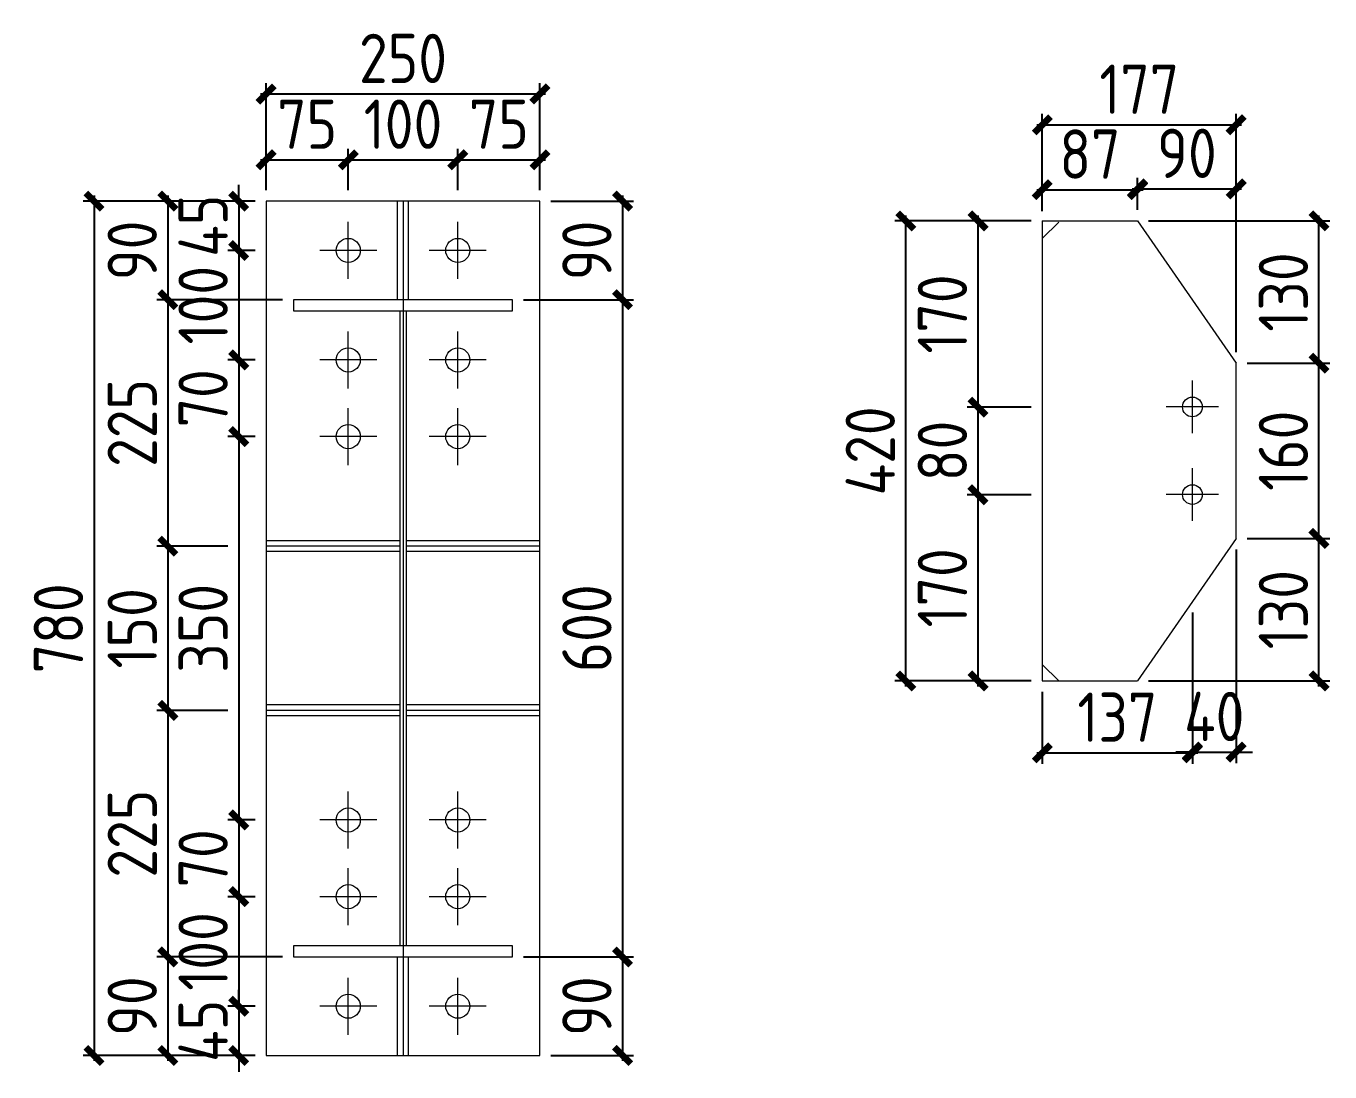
# Model space of a CAD drawing. Extents: x 485428 to 797698, y 56414 to 211814.
# Drawn here: x 760404 to 762785, y 142044 to 143954 of the extents above; entities that cross this region are included whole.
import ezdxf

# ---------------------------------------------------------------- set-up
doc = ezdxf.new("R2010")
doc.units = 0
doc.header["$LTSCALE"] = 1000
doc.header["$MEASUREMENT"] = 0
doc.styles.get("Standard").update_dxf_attribs({"font": 'gbenor.shx', "bigfont": 'gbcbig.shx'})
doc.dimstyles.get("Standard").update_dxf_attribs({"dimscale": 100, "dimtxt": 2, "dimasz": 0.4, "dimexe": 0.5, "dimexo": 1, "dimgap": 0.5, "dimtad": 1, "dimdec": 0, "dimzin": 0, "dimdsep": 46, "dimtxsty": 'Standard', "dimblk": 'ARCHTICK', "dimcen": 0.09, "dimadec": 0, "dimazin": 0, "dimtfac": 1, "dimtdec": 0, "dimtix": 1, "dimtmove": 2, "dimatfit": 3, "dimfxl": 1, "dimtolj": 1, "dimtzin": 0, "dimarcsym": 0})

# ---------------------------------------------------------------- blocks, each defined once
blk = doc.blocks.new('_ArchTick')
at = {"color": 0, "linetype": 'ByBlock', "const_width": 0.4}
blk.add_lwpolyline([(-0.5, -0.5), (0.5, 0.5)], dxfattribs=at)
blk = doc.blocks.new('*D2240')
at = {"color": 3, "lineweight": -2}
for p, q in [((760842.7, 143654), (760842.7, 143729.5)), ((760992.7, 143654), (760992.7, 143729.5)), ((760832.7, 143709.5), (761002.7, 143709.5))]:
    blk.add_line(p, q, dxfattribs=at)
at = {"layer": 'Defpoints', "color": 0}
for p in [(760992.7, 143709.5), (760842.7, 143634), (760992.7, 143634)]:
    blk.add_point(p, dxfattribs=at)
at = {"color": 3, "lineweight": -2, "xscale": 30, "yscale": 30, "zscale": 30, "rotation": 180}
blk.add_blockref('_ArchTick', (760842.7, 143709.5), dxfattribs=at)
at = {"color": 3, "lineweight": -2, "xscale": 30, "yscale": 30, "zscale": 30}
blk.add_blockref('_ArchTick', (760992.7, 143709.5), dxfattribs=at)
at = {"color": 0, "lineweight": 15, "insert": (760917.7, 143774.5), "char_height": 90, "attachment_point": 5}
blk.add_mtext('\\A1;75', dxfattribs=at)
blk = doc.blocks.new('*D2195')
at = {"color": 3, "lineweight": -2}
for p, q in [((760992.7, 143654), (760992.7, 143729.5)), ((761192.7, 143654), (761192.7, 143729.5)), ((760982.7, 143709.5), (761202.7, 143709.5))]:
    blk.add_line(p, q, dxfattribs=at)
at = {"layer": 'Defpoints', "color": 0}
for p in [(761192.7, 143709.5), (760992.7, 143634), (761192.7, 143634)]:
    blk.add_point(p, dxfattribs=at)
at = {"color": 3, "lineweight": -2, "xscale": 30, "yscale": 30, "zscale": 30, "rotation": 180}
blk.add_blockref('_ArchTick', (760992.7, 143709.5), dxfattribs=at)
at = {"color": 3, "lineweight": -2, "xscale": 30, "yscale": 30, "zscale": 30}
blk.add_blockref('_ArchTick', (761192.7, 143709.5), dxfattribs=at)
at = {"color": 0, "lineweight": 15, "insert": (761092.7, 143774.5), "char_height": 90, "attachment_point": 5}
blk.add_mtext('\\A1;100', dxfattribs=at)
blk = doc.blocks.new('*D2241')
at = {"color": 3, "lineweight": -2}
for p, q in [((761192.7, 143654), (761192.7, 143729.5)), ((761342.7, 143654), (761342.7, 143729.5)), ((761182.7, 143709.5), (761352.7, 143709.5))]:
    blk.add_line(p, q, dxfattribs=at)
at = {"layer": 'Defpoints', "color": 0}
for p in [(761342.7, 143709.5), (761192.7, 143634), (761342.7, 143634)]:
    blk.add_point(p, dxfattribs=at)
at = {"color": 3, "lineweight": -2, "xscale": 30, "yscale": 30, "zscale": 30, "rotation": 180}
blk.add_blockref('_ArchTick', (761192.7, 143709.5), dxfattribs=at)
at = {"color": 3, "lineweight": -2, "xscale": 30, "yscale": 30, "zscale": 30}
blk.add_blockref('_ArchTick', (761342.7, 143709.5), dxfattribs=at)
at = {"color": 0, "lineweight": 15, "insert": (761267.7, 143774.5), "char_height": 90, "attachment_point": 5}
blk.add_mtext('\\A1;75', dxfattribs=at)
blk = doc.blocks.new('*D2196')
at = {"color": 3, "lineweight": -2}
for p, q in [((760792.7, 143634), (760792.7, 143664)), ((760822.7, 143634), (760772.7, 143634)), ((760792.7, 143634), (760792.7, 143544)), ((760822.7, 143544), (760772.7, 143544)), ((760792.7, 143544), (760792.7, 143514))]:
    blk.add_line(p, q, dxfattribs=at)
at = {"layer": 'Defpoints', "color": 0}
for p in [(760842.7, 143634), (760792.7, 143544), (760842.7, 143544)]:
    blk.add_point(p, dxfattribs=at)
at = {"color": 3, "lineweight": -2, "xscale": 30, "yscale": 30, "zscale": 30}
for p, rotation in [((760792.7, 143634), 270), ((760792.7, 143544), 90)]:
    blk.add_blockref('_ArchTick', p, dxfattribs=dict(at, rotation=rotation))
at = {"color": 0, "lineweight": 15, "insert": (760727.7, 143589), "char_height": 90, "attachment_point": 5, "rotation": 90}
blk.add_mtext('\\A1;45', dxfattribs=at)
blk = doc.blocks.new('*D2197')
at = {"color": 3, "lineweight": -2}
for p, q in [((760822.7, 143544), (760772.7, 143544)), ((760792.7, 143554), (760792.7, 143334)), ((760822.7, 143344), (760772.7, 143344))]:
    blk.add_line(p, q, dxfattribs=at)
at = {"layer": 'Defpoints', "color": 0}
for p in [(760842.7, 143544), (760792.7, 143344), (760842.7, 143344)]:
    blk.add_point(p, dxfattribs=at)
at = {"color": 3, "lineweight": -2, "xscale": 30, "yscale": 30, "zscale": 30}
for p, rotation in [((760792.7, 143544), 90), ((760792.7, 143344), 270)]:
    blk.add_blockref('_ArchTick', p, dxfattribs=dict(at, rotation=rotation))
at = {"color": 0, "lineweight": 15, "insert": (760727.7, 143444), "char_height": 90, "attachment_point": 5, "rotation": 90}
blk.add_mtext('\\A1;100', dxfattribs=at)
blk = doc.blocks.new('*D2198')
at = {"color": 3, "lineweight": -2}
for p, q in [((760822.7, 143344), (760772.7, 143344)), ((760792.7, 143354), (760792.7, 143194)), ((760822.7, 143204), (760772.7, 143204))]:
    blk.add_line(p, q, dxfattribs=at)
at = {"layer": 'Defpoints', "color": 0}
for p in [(760842.7, 143344), (760792.7, 143204), (760842.7, 143204)]:
    blk.add_point(p, dxfattribs=at)
at = {"color": 3, "lineweight": -2, "xscale": 30, "yscale": 30, "zscale": 30}
for p, rotation in [((760792.7, 143344), 90), ((760792.7, 143204), 270)]:
    blk.add_blockref('_ArchTick', p, dxfattribs=dict(at, rotation=rotation))
at = {"color": 0, "lineweight": 15, "insert": (760727.7, 143274), "char_height": 90, "attachment_point": 5, "rotation": 90}
blk.add_mtext('\\A1;70', dxfattribs=at)
blk = doc.blocks.new('*D2199')
at = {"color": 3, "lineweight": -2}
for p, q in [((760822.7, 143204), (760772.7, 143204)), ((760792.7, 143214), (760792.7, 142494)), ((760822.7, 142504), (760772.7, 142504))]:
    blk.add_line(p, q, dxfattribs=at)
at = {"layer": 'Defpoints', "color": 0}
for p in [(760842.7, 143204), (760792.7, 142504), (760842.7, 142504)]:
    blk.add_point(p, dxfattribs=at)
at = {"color": 3, "lineweight": -2, "xscale": 30, "yscale": 30, "zscale": 30}
for p, rotation in [((760792.7, 143204), 90), ((760792.7, 142504), 270)]:
    blk.add_blockref('_ArchTick', p, dxfattribs=dict(at, rotation=rotation))
at = {"color": 0, "lineweight": 15, "insert": (760727.7, 142854), "char_height": 90, "attachment_point": 5, "rotation": 90}
blk.add_mtext('\\A1;350', dxfattribs=at)
blk = doc.blocks.new('*D2200')
at = {"color": 3, "lineweight": -2}
for p, q in [((760792.7, 142514), (760792.7, 142354)), ((760822.7, 142504), (760772.7, 142504)), ((760822.7, 142364), (760772.7, 142364))]:
    blk.add_line(p, q, dxfattribs=at)
at = {"layer": 'Defpoints', "color": 0}
for p in [(760842.7, 142504), (760792.7, 142364), (760842.7, 142364)]:
    blk.add_point(p, dxfattribs=at)
at = {"color": 3, "lineweight": -2, "xscale": 30, "yscale": 30, "zscale": 30}
for p, rotation in [((760792.7, 142504), 90), ((760792.7, 142364), 270)]:
    blk.add_blockref('_ArchTick', p, dxfattribs=dict(at, rotation=rotation))
at = {"color": 0, "lineweight": 15, "insert": (760727.7, 142434), "char_height": 90, "attachment_point": 5, "rotation": 90}
blk.add_mtext('\\A1;70', dxfattribs=at)
blk = doc.blocks.new('*D2201')
at = {"color": 3, "lineweight": -2}
for p, q in [((760792.7, 142374), (760792.7, 142154)), ((760822.7, 142364), (760772.7, 142364)), ((760822.7, 142164), (760772.7, 142164))]:
    blk.add_line(p, q, dxfattribs=at)
at = {"layer": 'Defpoints', "color": 0}
for p in [(760842.7, 142364), (760792.7, 142164), (760842.7, 142164)]:
    blk.add_point(p, dxfattribs=at)
at = {"color": 3, "lineweight": -2, "xscale": 30, "yscale": 30, "zscale": 30}
for p, rotation in [((760792.7, 142364), 90), ((760792.7, 142164), 270)]:
    blk.add_blockref('_ArchTick', p, dxfattribs=dict(at, rotation=rotation))
at = {"color": 0, "lineweight": 15, "insert": (760727.7, 142264), "char_height": 90, "attachment_point": 5, "rotation": 90}
blk.add_mtext('\\A1;100', dxfattribs=at)
blk = doc.blocks.new('*D2242')
at = {"color": 3, "lineweight": -2}
for p, q in [((760792.7, 142164), (760792.7, 142194)), ((760822.7, 142164), (760772.7, 142164)), ((760792.7, 142164), (760792.7, 142074)), ((760822.7, 142074), (760772.7, 142074)), ((760792.7, 142074), (760792.7, 142044))]:
    blk.add_line(p, q, dxfattribs=at)
at = {"layer": 'Defpoints', "color": 0}
for p in [(760842.7, 142164), (760792.7, 142074), (760842.7, 142074)]:
    blk.add_point(p, dxfattribs=at)
at = {"color": 3, "lineweight": -2, "xscale": 30, "yscale": 30, "zscale": 30}
for p, rotation in [((760792.7, 142164), 270), ((760792.7, 142074), 90)]:
    blk.add_blockref('_ArchTick', p, dxfattribs=dict(at, rotation=rotation))
at = {"color": 0, "lineweight": 15, "insert": (760727.7, 142119), "char_height": 90, "attachment_point": 5, "rotation": 90}
blk.add_mtext('\\A1;45', dxfattribs=at)
blk = doc.blocks.new('*D2243')
at = {"color": 3, "lineweight": -2}
for p, q in [((760822.7, 143634), (760643.3, 143634)), ((760663.3, 143644), (760663.3, 143444)), ((760872.7, 143454), (760643.3, 143454))]:
    blk.add_line(p, q, dxfattribs=at)
at = {"layer": 'Defpoints', "color": 0}
for p in [(760842.7, 143634), (760663.3, 143454), (760892.7, 143454)]:
    blk.add_point(p, dxfattribs=at)
at = {"color": 3, "lineweight": -2, "xscale": 30, "yscale": 30, "zscale": 30}
for p, rotation in [((760663.3, 143634), 90), ((760663.3, 143454), 270)]:
    blk.add_blockref('_ArchTick', p, dxfattribs=dict(at, rotation=rotation))
at = {"color": 0, "lineweight": 15, "insert": (760598.3, 143544), "char_height": 90, "attachment_point": 5, "rotation": 90}
blk.add_mtext('\\A1;90', dxfattribs=at)
blk = doc.blocks.new('*D2244')
at = {"color": 3, "lineweight": -2}
for p, q in [((760663.3, 143464), (760663.3, 142994)), ((760872.7, 143454), (760643.3, 143454)), ((760772.7, 143004), (760643.3, 143004))]:
    blk.add_line(p, q, dxfattribs=at)
at = {"layer": 'Defpoints', "color": 0}
for p in [(760892.7, 143454), (760663.3, 143004), (760792.7, 143004)]:
    blk.add_point(p, dxfattribs=at)
at = {"color": 3, "lineweight": -2, "xscale": 30, "yscale": 30, "zscale": 30}
for p, rotation in [((760663.3, 143454), 90), ((760663.3, 143004), 270)]:
    blk.add_blockref('_ArchTick', p, dxfattribs=dict(at, rotation=rotation))
at = {"color": 0, "lineweight": 15, "insert": (760598.3, 143229), "char_height": 90, "attachment_point": 5, "rotation": 90}
blk.add_mtext('\\A1;225', dxfattribs=at)
blk = doc.blocks.new('*D2202')
at = {"color": 3, "lineweight": -2}
for p, q in [((760663.3, 143014), (760663.3, 142694)), ((760772.7, 143004), (760643.3, 143004)), ((760772.7, 142704), (760643.3, 142704))]:
    blk.add_line(p, q, dxfattribs=at)
at = {"layer": 'Defpoints', "color": 0}
for p in [(760792.7, 143004), (760663.3, 142704), (760792.7, 142704)]:
    blk.add_point(p, dxfattribs=at)
at = {"color": 3, "lineweight": -2, "xscale": 30, "yscale": 30, "zscale": 30}
for p, rotation in [((760663.3, 143004), 90), ((760663.3, 142704), 270)]:
    blk.add_blockref('_ArchTick', p, dxfattribs=dict(at, rotation=rotation))
at = {"color": 0, "lineweight": 15, "insert": (760598.3, 142854), "char_height": 90, "attachment_point": 5, "rotation": 90}
blk.add_mtext('\\A1;150', dxfattribs=at)
blk = doc.blocks.new('*D2245')
at = {"color": 3, "lineweight": -2}
for p, q in [((760772.7, 142704), (760643.3, 142704)), ((760663.3, 142714), (760663.3, 142244)), ((760872.7, 142254), (760643.3, 142254))]:
    blk.add_line(p, q, dxfattribs=at)
at = {"layer": 'Defpoints', "color": 0}
for p in [(760792.7, 142704), (760663.3, 142254), (760892.7, 142254)]:
    blk.add_point(p, dxfattribs=at)
at = {"color": 3, "lineweight": -2, "xscale": 30, "yscale": 30, "zscale": 30}
for p, rotation in [((760663.3, 142704), 90), ((760663.3, 142254), 270)]:
    blk.add_blockref('_ArchTick', p, dxfattribs=dict(at, rotation=rotation))
at = {"color": 0, "lineweight": 15, "insert": (760598.3, 142479), "char_height": 90, "attachment_point": 5, "rotation": 90}
blk.add_mtext('\\A1;225', dxfattribs=at)
blk = doc.blocks.new('*D2246')
at = {"color": 3, "lineweight": -2}
for p, q in [((760872.7, 142254), (760643.3, 142254)), ((760663.3, 142264), (760663.3, 142064)), ((760822.7, 142074), (760643.3, 142074))]:
    blk.add_line(p, q, dxfattribs=at)
at = {"layer": 'Defpoints', "color": 0}
for p in [(760892.7, 142254), (760663.3, 142074), (760842.7, 142074)]:
    blk.add_point(p, dxfattribs=at)
at = {"color": 3, "lineweight": -2, "xscale": 30, "yscale": 30, "zscale": 30}
for p, rotation in [((760663.3, 142254), 90), ((760663.3, 142074), 270)]:
    blk.add_blockref('_ArchTick', p, dxfattribs=dict(at, rotation=rotation))
at = {"color": 0, "lineweight": 15, "insert": (760598.3, 142164), "char_height": 90, "attachment_point": 5, "rotation": 90}
blk.add_mtext('\\A1;90', dxfattribs=at)
blk = doc.blocks.new('*D2247')
at = {"color": 3, "lineweight": -2}
for p, q in [((760822.7, 143634), (760508.5, 143634)), ((760528.5, 143644), (760528.5, 142064)), ((760822.7, 142074), (760508.5, 142074))]:
    blk.add_line(p, q, dxfattribs=at)
at = {"layer": 'Defpoints', "color": 0}
for p in [(760842.7, 143634), (760528.5, 142074), (760842.7, 142074)]:
    blk.add_point(p, dxfattribs=at)
at = {"color": 3, "lineweight": -2, "xscale": 30, "yscale": 30, "zscale": 30}
for p, rotation in [((760528.5, 143634), 90), ((760528.5, 142074), 270)]:
    blk.add_blockref('_ArchTick', p, dxfattribs=dict(at, rotation=rotation))
at = {"color": 0, "lineweight": 15, "insert": (760463.5, 142854), "char_height": 90, "attachment_point": 5, "rotation": 90}
blk.add_mtext('\\A1;780', dxfattribs=at)
blk = doc.blocks.new('*D2248')
at = {"color": 3, "lineweight": -2}
for p, q in [((760842.7, 143654), (760842.7, 143849.6)), ((761342.7, 143654), (761342.7, 143849.6)), ((761352.7, 143829.6), (760832.7, 143829.6))]:
    blk.add_line(p, q, dxfattribs=at)
at = {"layer": 'Defpoints', "color": 0}
for p in [(760842.7, 143829.6), (760842.7, 143634), (761342.7, 143634)]:
    blk.add_point(p, dxfattribs=at)
at = {"color": 3, "lineweight": -2, "xscale": 30, "yscale": 30, "zscale": 30, "rotation": 180}
blk.add_blockref('_ArchTick', (760842.7, 143829.6), dxfattribs=at)
at = {"color": 3, "lineweight": -2, "xscale": 30, "yscale": 30, "zscale": 30}
blk.add_blockref('_ArchTick', (761342.7, 143829.6), dxfattribs=at)
at = {"color": 0, "lineweight": 15, "insert": (761092.7, 143894.6), "char_height": 90, "attachment_point": 5}
blk.add_mtext('\\A1;250', dxfattribs=at)
blk = doc.blocks.new('*D2203')
at = {"color": 3, "lineweight": -2}
for p, q in [((762142.6, 142747.9), (762142.6, 143107.9)), ((762239.9, 143097.9), (762122.6, 143097.9)), ((762239.9, 142757.9), (762122.6, 142757.9))]:
    blk.add_line(p, q, dxfattribs=at)
at = {"layer": 'Defpoints', "color": 0}
for p in [(762142.6, 143097.9), (762259.9, 143097.9), (762259.9, 142757.9)]:
    blk.add_point(p, dxfattribs=at)
at = {"color": 3, "lineweight": -2, "xscale": 30, "yscale": 30, "zscale": 30}
for p, rotation in [((762142.6, 143097.9), 90), ((762142.6, 142757.9), 270)]:
    blk.add_blockref('_ArchTick', p, dxfattribs=dict(at, rotation=rotation))
at = {"color": 0, "lineweight": 15, "insert": (762077.6, 142927.9), "char_height": 90, "attachment_point": 5, "rotation": 90}
blk.add_mtext('\\A1;170', dxfattribs=at)
blk = doc.blocks.new('*D2204')
at = {"color": 3, "lineweight": -2}
for p, q in [((762239.9, 143257.9), (762122.6, 143257.9)), ((762142.6, 143087.9), (762142.6, 143267.9)), ((762239.9, 143097.9), (762122.6, 143097.9))]:
    blk.add_line(p, q, dxfattribs=at)
at = {"layer": 'Defpoints', "color": 0}
for p in [(762142.6, 143257.9), (762259.9, 143257.9), (762259.9, 143097.9)]:
    blk.add_point(p, dxfattribs=at)
at = {"color": 3, "lineweight": -2, "xscale": 30, "yscale": 30, "zscale": 30}
for p, rotation in [((762142.6, 143257.9), 90), ((762142.6, 143097.9), 270)]:
    blk.add_blockref('_ArchTick', p, dxfattribs=dict(at, rotation=rotation))
at = {"color": 0, "lineweight": 15, "insert": (762077.6, 143177.9), "char_height": 90, "attachment_point": 5, "rotation": 90}
blk.add_mtext('\\A1;80', dxfattribs=at)
blk = doc.blocks.new('*D2205')
at = {"color": 3, "lineweight": -2}
for p, q in [((762142.6, 143247.9), (762142.6, 143607.9)), ((762239.9, 143597.9), (762122.6, 143597.9)), ((762239.9, 143257.9), (762122.6, 143257.9))]:
    blk.add_line(p, q, dxfattribs=at)
at = {"layer": 'Defpoints', "color": 0}
for p in [(762142.6, 143597.9), (762259.9, 143597.9), (762259.9, 143257.9)]:
    blk.add_point(p, dxfattribs=at)
at = {"color": 3, "lineweight": -2, "xscale": 30, "yscale": 30, "zscale": 30}
for p, rotation in [((762142.6, 143597.9), 90), ((762142.6, 143257.9), 270)]:
    blk.add_blockref('_ArchTick', p, dxfattribs=dict(at, rotation=rotation))
at = {"color": 0, "lineweight": 15, "insert": (762077.6, 143427.9), "char_height": 90, "attachment_point": 5, "rotation": 90}
blk.add_mtext('\\A1;170', dxfattribs=at)
blk = doc.blocks.new('*D2249')
at = {"color": 3, "lineweight": -2}
for p, q in [((762249.9, 143654.9), (762444, 143654.9)), ((762259.9, 143615.9), (762259.9, 143674.9)), ((762434, 143617.9), (762434, 143674.9))]:
    blk.add_line(p, q, dxfattribs=at)
at = {"layer": 'Defpoints', "color": 0}
for p in [(762434, 143654.9), (762259.9, 143595.9), (762434, 143597.9)]:
    blk.add_point(p, dxfattribs=at)
at = {"color": 3, "lineweight": -2, "xscale": 30, "yscale": 30, "zscale": 30, "rotation": 180}
blk.add_blockref('_ArchTick', (762259.9, 143654.9), dxfattribs=at)
at = {"color": 3, "lineweight": -2, "xscale": 30, "yscale": 30, "zscale": 30}
blk.add_blockref('_ArchTick', (762434, 143654.9), dxfattribs=at)
at = {"color": 0, "lineweight": 15, "insert": (762347, 143719.9), "char_height": 90, "attachment_point": 5}
blk.add_mtext('\\A1;87', dxfattribs=at)
blk = doc.blocks.new('*D2250')
at = {"color": 3, "lineweight": -2}
for p, q in [((762424, 143656.3), (762624, 143656.3)), ((762434, 143617.9), (762434, 143676.3)), ((762614, 143358.2), (762614, 143676.3))]:
    blk.add_line(p, q, dxfattribs=at)
at = {"layer": 'Defpoints', "color": 0}
for p in [(762614, 143656.3), (762434, 143597.9), (762614, 143338.2)]:
    blk.add_point(p, dxfattribs=at)
at = {"color": 3, "lineweight": -2, "xscale": 30, "yscale": 30, "zscale": 30, "rotation": 180}
blk.add_blockref('_ArchTick', (762434, 143656.3), dxfattribs=at)
at = {"color": 3, "lineweight": -2, "xscale": 30, "yscale": 30, "zscale": 30}
blk.add_blockref('_ArchTick', (762614, 143656.3), dxfattribs=at)
at = {"color": 0, "lineweight": 15, "insert": (762524, 143721.3), "char_height": 90, "attachment_point": 5}
blk.add_mtext('\\A1;90', dxfattribs=at)
blk = doc.blocks.new('*D2206')
at = {"color": 3, "lineweight": -2}
for p, q in [((762534, 142883.1), (762534, 142606.7)), ((762259.9, 142737.9), (762259.9, 142606.7)), ((762249.9, 142626.7), (762544, 142626.7))]:
    blk.add_line(p, q, dxfattribs=at)
at = {"layer": 'Defpoints', "color": 0}
for p in [(762534, 142903.1), (762259.9, 142757.9), (762534, 142626.7)]:
    blk.add_point(p, dxfattribs=at)
at = {"color": 3, "lineweight": -2, "xscale": 30, "yscale": 30, "zscale": 30, "rotation": 180}
blk.add_blockref('_ArchTick', (762259.9, 142626.7), dxfattribs=at)
at = {"color": 3, "lineweight": -2, "xscale": 30, "yscale": 30, "zscale": 30}
blk.add_blockref('_ArchTick', (762534, 142626.7), dxfattribs=at)
at = {"color": 0, "lineweight": 15, "insert": (762397, 142691.7), "char_height": 90, "attachment_point": 5}
blk.add_mtext('\\A1;137', dxfattribs=at)
blk = doc.blocks.new('*D2251')
at = {"color": 3, "lineweight": -2}
for p, q in [((762614, 142998.2), (762614, 142608)), ((762534, 142883.1), (762534, 142608)), ((762534, 142628), (762504, 142628)), ((762534, 142628), (762614, 142628)), ((762614, 142628), (762644, 142628))]:
    blk.add_line(p, q, dxfattribs=at)
at = {"layer": 'Defpoints', "color": 0}
for p in [(762614, 143018.2), (762534, 142903.1), (762614, 142628)]:
    blk.add_point(p, dxfattribs=at)
at = {"color": 3, "lineweight": -2, "xscale": 30, "yscale": 30, "zscale": 30}
blk.add_blockref('_ArchTick', (762534, 142628), dxfattribs=at)
at = {"color": 3, "lineweight": -2, "xscale": 30, "yscale": 30, "zscale": 30, "rotation": 180}
blk.add_blockref('_ArchTick', (762614, 142628), dxfattribs=at)
at = {"color": 0, "lineweight": 15, "insert": (762574, 142693), "char_height": 90, "attachment_point": 5}
blk.add_mtext('\\A1;40', dxfattribs=at)
blk = doc.blocks.new('*D2252')
at = {"color": 3, "lineweight": -2}
for p, q in [((762249.9, 143773.4), (762624, 143773.4)), ((762259.9, 143615.9), (762259.9, 143793.4)), ((762614, 143358.2), (762614, 143793.4))]:
    blk.add_line(p, q, dxfattribs=at)
at = {"layer": 'Defpoints', "color": 0}
for p in [(762614, 143773.4), (762259.9, 143595.9), (762614, 143338.2)]:
    blk.add_point(p, dxfattribs=at)
at = {"color": 3, "lineweight": -2, "xscale": 30, "yscale": 30, "zscale": 30, "rotation": 180}
blk.add_blockref('_ArchTick', (762259.9, 143773.4), dxfattribs=at)
at = {"color": 3, "lineweight": -2, "xscale": 30, "yscale": 30, "zscale": 30}
blk.add_blockref('_ArchTick', (762614, 143773.4), dxfattribs=at)
at = {"color": 0, "lineweight": 15, "insert": (762437, 143838.4), "char_height": 90, "attachment_point": 5}
blk.add_mtext('\\A1;177', dxfattribs=at)
blk = doc.blocks.new('*D2253')
at = {"color": 3, "lineweight": -2}
for p, q in [((762010.9, 142747.9), (762010.9, 143607.9)), ((762239.9, 143597.9), (761990.9, 143597.9)), ((762239.9, 142757.9), (761990.9, 142757.9))]:
    blk.add_line(p, q, dxfattribs=at)
at = {"layer": 'Defpoints', "color": 0}
for p in [(762010.9, 143597.9), (762259.9, 143597.9), (762259.9, 142757.9)]:
    blk.add_point(p, dxfattribs=at)
at = {"color": 3, "lineweight": -2, "xscale": 30, "yscale": 30, "zscale": 30}
for p, rotation in [((762010.9, 143597.9), 90), ((762010.9, 142757.9), 270)]:
    blk.add_blockref('_ArchTick', p, dxfattribs=dict(at, rotation=rotation))
at = {"color": 0, "lineweight": 15, "insert": (761945.9, 143177.9), "char_height": 90, "attachment_point": 5, "rotation": 90}
blk.add_mtext('\\A1;420', dxfattribs=at)
blk = doc.blocks.new('*D2254')
at = {"color": 3, "lineweight": -2}
for p, q in [((762634, 143018.2), (762785.2, 143018.2)), ((762765.2, 142747.9), (762765.2, 143028.2)), ((762454, 142757.9), (762785.2, 142757.9))]:
    blk.add_line(p, q, dxfattribs=at)
at = {"layer": 'Defpoints', "color": 0}
for p in [(762614, 143018.2), (762765.2, 143018.2), (762434, 142757.9)]:
    blk.add_point(p, dxfattribs=at)
at = {"color": 3, "lineweight": -2, "xscale": 30, "yscale": 30, "zscale": 30}
for p, rotation in [((762765.2, 143018.2), 90), ((762765.2, 142757.9), 270)]:
    blk.add_blockref('_ArchTick', p, dxfattribs=dict(at, rotation=rotation))
at = {"color": 0, "lineweight": 15, "insert": (762700.2, 142888), "char_height": 90, "attachment_point": 5, "rotation": 90}
blk.add_mtext('\\A1;130', dxfattribs=at)
blk = doc.blocks.new('*D2255')
at = {"color": 3, "lineweight": -2}
for p, q in [((762765.2, 143008.2), (762765.2, 143348.2)), ((762634, 143338.2), (762785.2, 143338.2)), ((762634, 143018.2), (762785.2, 143018.2))]:
    blk.add_line(p, q, dxfattribs=at)
at = {"layer": 'Defpoints', "color": 0}
for p in [(762614, 143338.2), (762765.2, 143338.2), (762614, 143018.2)]:
    blk.add_point(p, dxfattribs=at)
at = {"color": 3, "lineweight": -2, "xscale": 30, "yscale": 30, "zscale": 30}
for p, rotation in [((762765.2, 143338.2), 90), ((762765.2, 143018.2), 270)]:
    blk.add_blockref('_ArchTick', p, dxfattribs=dict(at, rotation=rotation))
at = {"color": 0, "lineweight": 15, "insert": (762700.2, 143178.2), "char_height": 90, "attachment_point": 5, "rotation": 90}
blk.add_mtext('\\A1;160', dxfattribs=at)
blk = doc.blocks.new('*D2207')
at = {"color": 3, "lineweight": -2}
for p, q in [((762765.2, 143328.2), (762765.2, 143607.9)), ((762454, 143597.9), (762785.2, 143597.9)), ((762634, 143338.2), (762785.2, 143338.2))]:
    blk.add_line(p, q, dxfattribs=at)
at = {"layer": 'Defpoints', "color": 0}
for p in [(762434, 143597.9), (762765.2, 143597.9), (762614, 143338.2)]:
    blk.add_point(p, dxfattribs=at)
at = {"color": 3, "lineweight": -2, "xscale": 30, "yscale": 30, "zscale": 30}
for p, rotation in [((762765.2, 143597.9), 90), ((762765.2, 143338.2), 270)]:
    blk.add_blockref('_ArchTick', p, dxfattribs=dict(at, rotation=rotation))
at = {"color": 0, "lineweight": 15, "insert": (762700.2, 143468), "char_height": 90, "attachment_point": 5, "rotation": 90}
blk.add_mtext('\\A1;130', dxfattribs=at)
blk = doc.blocks.new('*D3349')
at = {"color": 3, "lineweight": -2}
for p, q in [((761362.7, 143634), (761513.5, 143634)), ((761493.5, 143644), (761493.5, 143444)), ((761312.7, 143454), (761513.5, 143454))]:
    blk.add_line(p, q, dxfattribs=at)
at = {"layer": 'Defpoints', "color": 0}
for p in [(761342.7, 143634), (761292.7, 143454), (761493.5, 143454)]:
    blk.add_point(p, dxfattribs=at)
at = {"color": 3, "lineweight": -2, "xscale": 30, "yscale": 30, "zscale": 30}
for p, rotation in [((761493.5, 143634), 90), ((761493.5, 143454), 270)]:
    blk.add_blockref('_ArchTick', p, dxfattribs=dict(at, rotation=rotation))
at = {"color": 0, "lineweight": 15, "insert": (761428.5, 143544), "char_height": 90, "attachment_point": 5, "rotation": 90}
blk.add_mtext('\\A1;90', dxfattribs=at)
blk = doc.blocks.new('*D3347')
at = {"color": 3, "lineweight": -2}
for p, q in [((761493.5, 143464), (761493.5, 142244)), ((761312.7, 143454), (761513.5, 143454)), ((761312.7, 142254), (761513.5, 142254))]:
    blk.add_line(p, q, dxfattribs=at)
at = {"layer": 'Defpoints', "color": 0}
for p in [(761292.7, 143454), (761292.7, 142254), (761493.5, 142254)]:
    blk.add_point(p, dxfattribs=at)
at = {"color": 3, "lineweight": -2, "xscale": 30, "yscale": 30, "zscale": 30}
for p, rotation in [((761493.5, 143454), 90), ((761493.5, 142254), 270)]:
    blk.add_blockref('_ArchTick', p, dxfattribs=dict(at, rotation=rotation))
at = {"color": 0, "lineweight": 15, "insert": (761428.5, 142854), "char_height": 90, "attachment_point": 5, "rotation": 90}
blk.add_mtext('\\A1;600', dxfattribs=at)
blk = doc.blocks.new('*D3348')
at = {"color": 3, "lineweight": -2}
for p, q in [((761312.7, 142254), (761513.5, 142254)), ((761493.5, 142264), (761493.5, 142064)), ((761362.7, 142074), (761513.5, 142074))]:
    blk.add_line(p, q, dxfattribs=at)
at = {"layer": 'Defpoints', "color": 0}
for p in [(761292.7, 142254), (761342.7, 142074), (761493.5, 142074)]:
    blk.add_point(p, dxfattribs=at)
at = {"color": 3, "lineweight": -2, "xscale": 30, "yscale": 30, "zscale": 30}
for p, rotation in [((761493.5, 142254), 90), ((761493.5, 142074), 270)]:
    blk.add_blockref('_ArchTick', p, dxfattribs=dict(at, rotation=rotation))
at = {"color": 0, "lineweight": 15, "insert": (761428.5, 142164), "char_height": 90, "attachment_point": 5, "rotation": 90}
blk.add_mtext('\\A1;90', dxfattribs=at)

msp = doc.modelspace()

# ---------------------------------------------------------------- linework, layer by layer
at = {"lineweight": 15}
for p, q in [((760842.7, 143634), (760842.7, 142074)), ((761342.7, 143634), (760842.7, 143634)), ((761342.7, 142074), (761342.7, 143634)), ((760992.7, 143492), (760992.7, 143596)), ((761192.7, 143492), (761192.7, 143596)), ((762259.9, 143597.9), (762259.9, 142757.9)), ((762259.9, 143597.9), (762433.9, 143597.9)), ((762289.9, 143595.9), (762259.9, 143565.9)), ((762434, 143597.9), (762614, 143338.2)), ((761044.7, 143544), (760940.7, 143544)), ((761244.7, 143544), (761140.7, 143544)), ((760992.7, 143292), (760992.7, 143396)), ((761192.7, 143292), (761192.7, 143396)), ((761044.7, 143344), (760940.7, 143344)), ((761244.7, 143344), (761140.7, 143344)), ((762614, 143018.2), (762614, 143338.2)), ((762534, 143210.2), (762534, 143306.2)), ((760992.7, 143152), (760992.7, 143256)), ((761192.7, 143152), (761192.7, 143256)), ((762582, 143258.2), (762486, 143258.2)), ((761044.7, 143204), (760940.7, 143204)), ((761244.7, 143204), (761140.7, 143204)), ((762534, 143050.2), (762534, 143146.2)), ((762582, 143098.2), (762486, 143098.2)), ((762614, 143018.2), (762434, 142757.9)), ((762259.9, 142787.9), (762289.9, 142757.9)), ((762259.9, 142757.9), (762433.9, 142757.9)), ((760992.7, 142452), (760992.7, 142556)), ((761192.7, 142452), (761192.7, 142556)), ((761044.7, 142504), (760940.7, 142504)), ((761244.7, 142504), (761140.7, 142504)), ((760992.7, 142312), (760992.7, 142416)), ((761192.7, 142312), (761192.7, 142416)), ((761044.7, 142364), (760940.7, 142364)), ((761244.7, 142364), (761140.7, 142364)), ((760992.7, 142112), (760992.7, 142216)), ((761192.7, 142112), (761192.7, 142216)), ((761044.7, 142164), (760940.7, 142164)), ((761244.7, 142164), (761140.7, 142164)), ((760842.7, 142074), (761342.7, 142074))]:
    msp.add_line(p, q, dxfattribs=at)
at = {"color": 2, "lineweight": 15}
for p, q in [((761082.7, 143454), (761082.7, 143634)), ((761102.7, 143454), (761102.7, 143634)), ((761086.7, 143014), (760842.7, 143014)), ((761342.7, 143014), (761098.7, 143014)), ((761086.7, 142994), (760842.7, 142994)), ((761342.7, 142994), (761098.7, 142994)), ((761086.7, 142714), (760842.7, 142714)), ((761342.7, 142714), (761098.7, 142714)), ((761086.7, 142694), (760842.7, 142694)), ((761342.7, 142694), (761098.7, 142694)), ((761082.7, 142074), (761082.7, 142254)), ((761102.7, 142074), (761102.7, 142254)), ((761082.7, 142074), (761102.7, 142074))]:
    msp.add_line(p, q, dxfattribs=at)
at = {"color": 1, "lineweight": 15}
for p, q in [((761092.7, 143634), (761092.7, 142074)), ((761086.7, 143004), (760842.7, 143004)), ((761342.7, 143004), (761098.7, 143004)), ((761086.7, 142704), (760842.7, 142704)), ((761342.7, 142704), (761098.7, 142704))]:
    msp.add_line(p, q, dxfattribs=at)
at = {"color": 4, "lineweight": 15}
for p, q in [((761092.7, 143454), (760892.7, 143454)), ((760892.7, 143454), (760892.7, 143434)), ((761292.7, 143454), (761092.7, 143454)), ((761292.7, 143434), (761292.7, 143454)), ((760892.7, 143434), (761292.7, 143434)), ((761086.7, 143434), (761086.7, 142274)), ((761098.7, 143434), (761098.7, 142274)), ((761292.7, 142274), (760892.7, 142274)), ((760892.7, 142274), (760892.7, 142254)), ((761292.7, 142254), (761292.7, 142274)), ((760892.7, 142254), (761092.7, 142254)), ((761092.7, 142254), (761292.7, 142254))]:
    msp.add_line(p, q, dxfattribs=at)
at = {"lineweight": 15}
for centre, radius in [((760992.7, 143544), 22), ((761192.7, 143544), 22), ((760992.7, 143344), 22), ((761192.7, 143344), 22), ((762534, 143258.2), 18), ((760992.7, 143204), 22), ((761192.7, 143204), 22), ((762534, 143098.2), 18), ((760992.7, 142504), 22), ((761192.7, 142504), 22), ((760992.7, 142364), 22), ((761192.7, 142364), 22), ((760992.7, 142164), 22), ((761192.7, 142164), 22)]:
    msp.add_circle(centre, radius, dxfattribs=at)

# ---------------------------------------------------------------- dimensions: what is measured, and where the dimension line sits
for p1, p2, distance, picture, middle in [((761342.7, 143634), (760842.7, 143634), -195.6, '*D2248', (761092.7, 143894.6)), ((760842.7, 143634), (760842.7, 142074), -314.2, '*D2247', (760463.5, 142854)), ((762259.9, 142757.9), (762259.9, 143597.9), 249.1, '*D2253', (761945.9, 143177.9))]:
    dim = msp.add_aligned_dim(p1=p1, p2=p2, distance=distance, dimstyle='Standard', override={"dimtxt": 0.9, "dimasz": 0.3, "dimexe": 0.2, "dimexo": 0.2, "dimgap": 0.2, "dimlfac": 0.5, "dimdle": 0.1, "dimclrd": 3, "dimclre": 3}, dxfattribs=at)
    dim.commit()
    dim.dimension.update_dxf_attribs({"geometry": picture, "text_midpoint": middle})
for base, p1, p2, picture, middle in [((762614, 143773.4), (762259.9, 143595.9), (762614, 143338.2), '*D2252', (762437, 143838.4)), ((760992.7, 143709.5), (760842.7, 143634), (760992.7, 143634), '*D2240', (760917.7, 143774.5)), ((761192.7, 143709.5), (760992.7, 143634), (761192.7, 143634), '*D2195', (761092.7, 143774.5)), ((761342.7, 143709.5), (761192.7, 143634), (761342.7, 143634), '*D2241', (761267.7, 143774.5)), ((762434, 143654.9), (762259.9, 143595.9), (762434, 143597.9), '*D2249', (762347, 143719.9)), ((762614, 143656.3), (762434, 143597.9), (762614, 143338.2), '*D2250', (762524, 143721.3)), ((762614, 142628), (762534, 142903.1), (762614, 143018.2), '*D2251', (762574, 142693)), ((762534, 142626.7), (762259.9, 142757.9), (762534, 142903.1), '*D2206', (762397, 142691.7))]:
    dim = msp.add_linear_dim(base=base, p1=p1, p2=p2, dimstyle='Standard', override={"dimtxt": 0.9, "dimasz": 0.3, "dimexe": 0.2, "dimexo": 0.2, "dimgap": 0.2, "dimlfac": 0.5, "dimdle": 0.1, "dimclrd": 3, "dimclre": 3}, dxfattribs=at)
    dim.commit()
    dim.dimension.update_dxf_attribs({"geometry": picture, "text_midpoint": middle})
for base, p1, p2, picture, middle in [((760663.3, 143454), (760842.7, 143634), (760892.7, 143454), '*D2243', (760598.3, 143544)), ((760792.7, 143544), (760842.7, 143634), (760842.7, 143544), '*D2196', (760727.7, 143589)), ((761493.5, 143454), (761342.7, 143634), (761292.7, 143454), '*D3349', (761428.5, 143544)), ((762142.6, 143597.9), (762259.9, 143257.9), (762259.9, 143597.9), '*D2205', (762077.6, 143427.9)), ((762765.2, 143597.9), (762614, 143338.2), (762434, 143597.9), '*D2207', (762700.2, 143468)), ((760792.7, 143344), (760842.7, 143544), (760842.7, 143344), '*D2197', (760727.7, 143444)), ((760663.3, 143004), (760892.7, 143454), (760792.7, 143004), '*D2244', (760598.3, 143229)), ((761493.5, 142254), (761292.7, 143454), (761292.7, 142254), '*D3347', (761428.5, 142854)), ((760792.7, 143204), (760842.7, 143344), (760842.7, 143204), '*D2198', (760727.7, 143274)), ((762765.2, 143338.2), (762614, 143018.2), (762614, 143338.2), '*D2255', (762700.2, 143178.2)), ((762142.6, 143257.9), (762259.9, 143097.9), (762259.9, 143257.9), '*D2204', (762077.6, 143177.9)), ((760792.7, 142504), (760842.7, 143204), (760842.7, 142504), '*D2199', (760727.7, 142854)), ((762142.6, 143097.9), (762259.9, 142757.9), (762259.9, 143097.9), '*D2203', (762077.6, 142927.9)), ((762765.2, 143018.2), (762434, 142757.9), (762614, 143018.2), '*D2254', (762700.2, 142888)), ((760663.3, 142704), (760792.7, 143004), (760792.7, 142704), '*D2202', (760598.3, 142854)), ((760663.3, 142254), (760792.7, 142704), (760892.7, 142254), '*D2245', (760598.3, 142479)), ((760792.7, 142364), (760842.7, 142504), (760842.7, 142364), '*D2200', (760727.7, 142434)), ((760792.7, 142164), (760842.7, 142364), (760842.7, 142164), '*D2201', (760727.7, 142264)), ((760663.3, 142074), (760892.7, 142254), (760842.7, 142074), '*D2246', (760598.3, 142164)), ((761493.5, 142074), (761292.7, 142254), (761342.7, 142074), '*D3348', (761428.5, 142164)), ((760792.7, 142074), (760842.7, 142164), (760842.7, 142074), '*D2242', (760727.7, 142119))]:
    dim = msp.add_linear_dim(base=base, p1=p1, p2=p2, angle=90, dimstyle='Standard', override={"dimtxt": 0.9, "dimasz": 0.3, "dimexe": 0.2, "dimexo": 0.2, "dimgap": 0.2, "dimlfac": 0.5, "dimdle": 0.1, "dimclrd": 3, "dimclre": 3}, dxfattribs=at)
    dim.commit()
    dim.dimension.update_dxf_attribs({"geometry": picture, "text_midpoint": middle})

doc.saveas('drawing.dxf')
